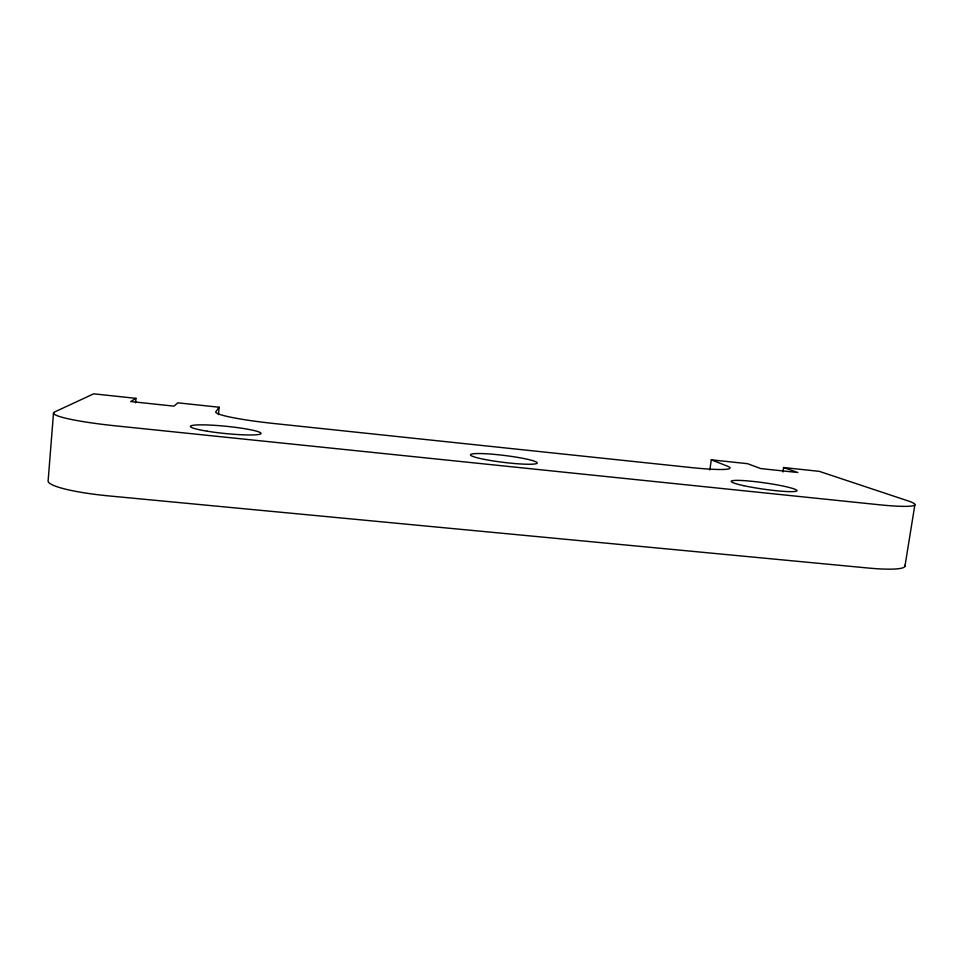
<?xml version="1.0" encoding="UTF-8"?>
<svg xmlns="http://www.w3.org/2000/svg" width="963" height="963" viewBox="0 0 963 963"><rect width="100%" height="100%" fill="white"/><g stroke="black" fill="none" stroke-linecap="round" stroke-linejoin="round"><path stroke-width="1.44" d="M53.531 412.814L48.15 480.453A69.95 10.34 4.5 0 0 109.156 495.945L867.675 567.977A63.895 8.655 9.1 0 0 904.919 565.245M135.566 402.799L135.952 398.357L93.664 393.831L54.59 411.983A70.395 7.066 5.3 0 0 115.151 425.802L877.702 504.6A64.256 5.91 8.4 0 0 908.193 500.941L819.272 471.352L783.569 467.536L782.907 471.966M218.445 414.572L219.143 407.241L177.83 402.823L173.966 406.145L130.727 401.547L135.952 398.357M709.839 469.968L711.284 459.82L747.517 463.685L760.794 468.584L797.833 472.52L783.569 467.536M904.919 566.413L914.85 504.949M219.143 407.241L215.868 411.683A59.225 5.381 6 0 0 273.998 423.515L690.591 467.5A56.131 4.899 7.6 0 0 727.077 466.008L711.284 459.82M743.701 485.665A33.236 3.19 8.1 0 0 796.666 491.046A33.236 3.19 8.1 0 0 751.922 481.307A33.236 3.19 8.1 0 0 743.701 485.665M484.955 459.495A33.597 3.479 7 0 0 537.125 463.191A33.597 3.479 7 0 0 489.529 453.994A33.597 3.479 7 0 0 484.955 459.495M207.201 431.207A35.475 3.647 5.7 0 0 261.009 433.494A35.475 3.647 5.7 0 0 208.947 425.032A35.475 3.647 5.7 0 0 207.201 431.207"/></g></svg>
